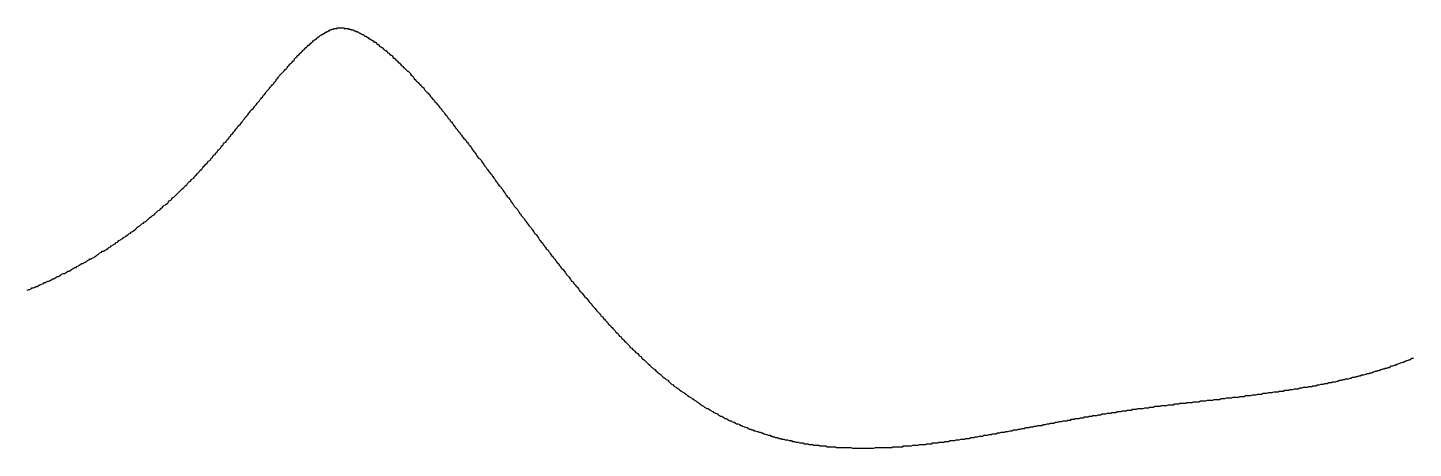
# Model space of a CAD drawing. Header units: millimetres. Extents: x 111 to 2999, y 81 to 1941.
# Drawn here: x 1029.74 to 1047.89, y 395.08 to 400.59 of the extents above; entities that cross this region are included whole.
import ezdxf

# ---------------------------------------------------------------- set-up
doc = ezdxf.new("R2010")
doc.units = ezdxf.units.MM

msp = doc.modelspace()

# ---------------------------------------------------------------- linework, layer by layer
msp.add_polyline3d([(1029.73, 397.153, 0), (1029.75, 397.163, 0), (1029.76, 397.163, 0), (1029.78, 397.173, 0), (1029.79, 397.183, 0), (1029.81, 397.183, 0), (1029.83, 397.193, 0), (1029.84, 397.203, 0), (1029.86, 397.203, 0), (1029.87, 397.213, 0), (1029.89, 397.223, 0), (1029.9, 397.223, 0), (1029.92, 397.233, 0), (1029.94, 397.243, 0), (1029.95, 397.253, 0), (1029.97, 397.253, 0), (1029.98, 397.263, 0), (1030, 397.273, 0), (1030.01, 397.273, 0), (1030.03, 397.283, 0), (1030.05, 397.293, 0), (1030.06, 397.303, 0), (1030.08, 397.303, 0), (1030.09, 397.313, 0), (1030.11, 397.323, 0), (1030.12, 397.333, 0), (1030.14, 397.333, 0), (1030.15, 397.343, 0), (1030.17, 397.353, 0), (1030.18, 397.363, 0), (1030.2, 397.373, 0), (1030.22, 397.373, 0), (1030.23, 397.383, 0), (1030.25, 397.393, 0), (1030.26, 397.403, 0), (1030.28, 397.403, 0), (1030.29, 397.413, 0), (1030.31, 397.423, 0), (1030.32, 397.433, 0), (1030.34, 397.443, 0), (1030.35, 397.453, 0), (1030.37, 397.453, 0), (1030.38, 397.463, 0), (1030.4, 397.473, 0), (1030.41, 397.483, 0), (1030.43, 397.493, 0), (1030.44, 397.503, 0), (1030.46, 397.503, 0), (1030.47, 397.513, 0), (1030.49, 397.523, 0), (1030.51, 397.533, 0), (1030.52, 397.543, 0), (1030.54, 397.553, 0), (1030.55, 397.563, 0), (1030.57, 397.563, 0), (1030.58, 397.573, 0), (1030.6, 397.583, 0), (1030.61, 397.593, 0), (1030.63, 397.603, 0), (1030.64, 397.613, 0), (1030.66, 397.623, 0), (1030.67, 397.633, 0), (1030.68, 397.643, 0), (1030.7, 397.653, 0), (1030.71, 397.663, 0), (1030.73, 397.663, 0), (1030.74, 397.673, 0), (1030.76, 397.683, 0), (1030.77, 397.693, 0), (1030.79, 397.703, 0), (1030.8, 397.713, 0), (1030.82, 397.723, 0), (1030.83, 397.733, 0), (1030.85, 397.743, 0), (1030.86, 397.753, 0), (1030.88, 397.763, 0), (1030.89, 397.773, 0), (1030.91, 397.783, 0), (1030.92, 397.793, 0), (1030.93, 397.803, 0), (1030.95, 397.813, 0), (1030.96, 397.823, 0), (1030.98, 397.833, 0), (1030.99, 397.843, 0), (1031.01, 397.853, 0), (1031.02, 397.863, 0), (1031.04, 397.873, 0), (1031.05, 397.883, 0), (1031.06, 397.893, 0), (1031.08, 397.903, 0), (1031.09, 397.913, 0), (1031.11, 397.923, 0), (1031.12, 397.933, 0), (1031.14, 397.943, 0), (1031.15, 397.953, 0), (1031.16, 397.973, 0), (1031.18, 397.983, 0), (1031.19, 397.993, 0), (1031.21, 398.003, 0), (1031.22, 398.013, 0), (1031.23, 398.023, 0), (1031.25, 398.033, 0), (1031.26, 398.043, 0), (1031.28, 398.053, 0), (1031.29, 398.063, 0), (1031.3, 398.073, 0), (1031.32, 398.093, 0), (1031.33, 398.103, 0), (1031.35, 398.113, 0), (1031.36, 398.123, 0), (1031.37, 398.133, 0), (1031.39, 398.143, 0), (1031.4, 398.153, 0), (1031.42, 398.173, 0), (1031.43, 398.183, 0), (1031.44, 398.193, 0), (1031.46, 398.203, 0), (1031.47, 398.213, 0), (1031.48, 398.223, 0), (1031.5, 398.243, 0), (1031.51, 398.253, 0), (1031.52, 398.263, 0), (1031.54, 398.273, 0), (1031.55, 398.283, 0), (1031.57, 398.293, 0), (1031.58, 398.313, 0), (1031.59, 398.323, 0), (1031.61, 398.333, 0), (1031.62, 398.343, 0), (1031.63, 398.363, 0), (1031.65, 398.373, 0), (1031.66, 398.383, 0), (1031.67, 398.393, 0), (1031.69, 398.413, 0), (1031.7, 398.423, 0), (1031.71, 398.433, 0), (1031.72, 398.443, 0), (1031.74, 398.463, 0), (1031.75, 398.473, 0), (1031.76, 398.483, 0), (1031.78, 398.493, 0), (1031.79, 398.513, 0), (1031.8, 398.523, 0), (1031.82, 398.533, 0), (1031.83, 398.553, 0), (1031.84, 398.563, 0), (1031.85, 398.573, 0), (1031.87, 398.583, 0), (1031.88, 398.603, 0), (1031.89, 398.613, 0), (1031.91, 398.623, 0), (1031.92, 398.643, 0), (1031.93, 398.653, 0), (1031.94, 398.663, 0), (1031.96, 398.683, 0), (1031.97, 398.693, 0), (1031.98, 398.703, 0), (1031.99, 398.723, 0), (1032.01, 398.733, 0), (1032.02, 398.743, 0), (1032.03, 398.763, 0), (1032.04, 398.773, 0), (1032.05, 398.783, 0), (1032.07, 398.803, 0), (1032.08, 398.813, 0), (1032.09, 398.823, 0), (1032.1, 398.843, 0), (1032.12, 398.853, 0), (1032.13, 398.863, 0), (1032.14, 398.883, 0), (1032.15, 398.893, 0), (1032.16, 398.903, 0), (1032.17, 398.923, 0), (1032.19, 398.933, 0), (1032.2, 398.943, 0), (1032.21, 398.963, 0), (1032.22, 398.973, 0), (1032.23, 398.993, 0), (1032.25, 399.003, 0), (1032.26, 399.013, 0), (1032.27, 399.033, 0), (1032.28, 399.043, 0), (1032.29, 399.053, 0), (1032.3, 399.073, 0), (1032.31, 399.083, 0), (1032.33, 399.093, 0), (1032.34, 399.113, 0), (1032.35, 399.123, 0), (1032.36, 399.133, 0), (1032.37, 399.153, 0), (1032.38, 399.163, 0), (1032.39, 399.173, 0), (1032.4, 399.193, 0), (1032.42, 399.203, 0), (1032.43, 399.223, 0), (1032.44, 399.233, 0), (1032.45, 399.243, 0), (1032.46, 399.263, 0), (1032.47, 399.273, 0), (1032.48, 399.283, 0), (1032.49, 399.303, 0), (1032.5, 399.313, 0), (1032.52, 399.323, 0), (1032.53, 399.343, 0), (1032.54, 399.353, 0), (1032.55, 399.363, 0), (1032.56, 399.383, 0), (1032.57, 399.393, 0), (1032.58, 399.403, 0), (1032.59, 399.423, 0), (1032.6, 399.433, 0), (1032.61, 399.443, 0), (1032.62, 399.453, 0), (1032.63, 399.473, 0), (1032.64, 399.483, 0), (1032.65, 399.493, 0), (1032.66, 399.513, 0), (1032.67, 399.523, 0), (1032.69, 399.533, 0), (1032.7, 399.553, 0), (1032.71, 399.563, 0), (1032.72, 399.573, 0), (1032.73, 399.583, 0), (1032.74, 399.603, 0), (1032.75, 399.613, 0), (1032.76, 399.623, 0), (1032.77, 399.633, 0), (1032.78, 399.653, 0), (1032.79, 399.663, 0), (1032.8, 399.673, 0), (1032.81, 399.683, 0), (1032.82, 399.703, 0), (1032.83, 399.713, 0), (1032.84, 399.723, 0), (1032.85, 399.733, 0), (1032.86, 399.753, 0), (1032.87, 399.763, 0), (1032.88, 399.773, 0), (1032.89, 399.783, 0), (1032.9, 399.793, 0), (1032.91, 399.813, 0), (1032.92, 399.823, 0), (1032.93, 399.833, 0), (1032.94, 399.843, 0), (1032.95, 399.853, 0), (1032.96, 399.863, 0), (1032.97, 399.883, 0), (1032.98, 399.893, 0), (1032.99, 399.903, 0), (1032.99, 399.913, 0), (1033, 399.923, 0), (1033.01, 399.933, 0), (1033.02, 399.943, 0), (1033.03, 399.963, 0), (1033.04, 399.973, 0), (1033.05, 399.983, 0), (1033.06, 399.993, 0), (1033.07, 400.003, 0), (1033.08, 400.013, 0), (1033.09, 400.023, 0), (1033.1, 400.033, 0), (1033.11, 400.043, 0), (1033.12, 400.053, 0), (1033.13, 400.063, 0), (1033.14, 400.073, 0), (1033.14, 400.083, 0), (1033.15, 400.093, 0), (1033.16, 400.103, 0), (1033.17, 400.113, 0), (1033.18, 400.123, 0), (1033.19, 400.133, 0), (1033.2, 400.143, 0), (1033.21, 400.153, 0), (1033.22, 400.163, 0), (1033.23, 400.173, 0), (1033.23, 400.183, 0), (1033.24, 400.193, 0), (1033.25, 400.203, 0), (1033.26, 400.213, 0), (1033.27, 400.223, 0), (1033.28, 400.233, 0), (1033.29, 400.243, 0), (1033.29, 400.243, 0), (1033.3, 400.253, 0), (1033.31, 400.263, 0), (1033.32, 400.273, 0), (1033.33, 400.283, 0), (1033.34, 400.293, 0), (1033.34, 400.293, 0), (1033.35, 400.303, 0), (1033.36, 400.313, 0), (1033.37, 400.323, 0), (1033.38, 400.333, 0), (1033.39, 400.333, 0), (1033.39, 400.343, 0), (1033.4, 400.353, 0), (1033.41, 400.363, 0), (1033.42, 400.363, 0), (1033.43, 400.373, 0), (1033.43, 400.383, 0), (1033.44, 400.383, 0), (1033.45, 400.393, 0), (1033.46, 400.403, 0), (1033.46, 400.403, 0), (1033.47, 400.413, 0), (1033.48, 400.423, 0), (1033.49, 400.423, 0), (1033.49, 400.433, 0), (1033.5, 400.433, 0), (1033.51, 400.443, 0), (1033.52, 400.443, 0), (1033.52, 400.453, 0), (1033.53, 400.463, 0), (1033.54, 400.463, 0), (1033.54, 400.473, 0), (1033.55, 400.473, 0), (1033.56, 400.483, 0), (1033.56, 400.483, 0), (1033.57, 400.493, 0), (1033.58, 400.493, 0), (1033.58, 400.493, 0), (1033.59, 400.503, 0), (1033.6, 400.503, 0), (1033.6, 400.513, 0), (1033.61, 400.513, 0), (1033.62, 400.513, 0), (1033.62, 400.523, 0), (1033.63, 400.523, 0), (1033.63, 400.533, 0), (1033.64, 400.533, 0), (1033.64, 400.533, 0), (1033.65, 400.533, 0), (1033.66, 400.543, 0), (1033.66, 400.543, 0), (1033.67, 400.543, 0), (1033.67, 400.553, 0), (1033.68, 400.553, 0), (1033.68, 400.553, 0), (1033.69, 400.553, 0), (1033.69, 400.563, 0), (1033.7, 400.563, 0), (1033.7, 400.563, 0), (1033.7, 400.563, 0), (1033.71, 400.563, 0), (1033.71, 400.563, 0), (1033.72, 400.573, 0), (1033.72, 400.573, 0), (1033.73, 400.573, 0), (1033.73, 400.573, 0), (1033.74, 400.573, 0), (1033.74, 400.573, 0), (1033.74, 400.573, 0), (1033.75, 400.583, 0), (1033.75, 400.583, 0), (1033.76, 400.583, 0), (1033.76, 400.583, 0), (1033.76, 400.583, 0), (1033.77, 400.583, 0), (1033.77, 400.583, 0), (1033.77, 400.583, 0), (1033.78, 400.583, 0), (1033.78, 400.583, 0), (1033.79, 400.583, 0), (1033.79, 400.583, 0), (1033.79, 400.593, 0), (1033.8, 400.593, 0), (1033.8, 400.593, 0), (1033.81, 400.593, 0), (1033.81, 400.593, 0), (1033.81, 400.593, 0), (1033.82, 400.593, 0), (1033.82, 400.593, 0), (1033.83, 400.593, 0), (1033.83, 400.593, 0), (1033.83, 400.593, 0), (1033.84, 400.593, 0), (1033.84, 400.593, 0), (1033.85, 400.593, 0), (1033.85, 400.593, 0), (1033.85, 400.593, 0), (1033.86, 400.593, 0), (1033.86, 400.593, 0), (1033.87, 400.593, 0), (1033.87, 400.593, 0), (1033.88, 400.593, 0), (1033.88, 400.593, 0), (1033.88, 400.583, 0), (1033.89, 400.583, 0), (1033.89, 400.583, 0), (1033.9, 400.583, 0), (1033.9, 400.583, 0), (1033.91, 400.583, 0), (1033.91, 400.583, 0), (1033.92, 400.583, 0), (1033.92, 400.583, 0), (1033.93, 400.583, 0), (1033.93, 400.583, 0), (1033.94, 400.583, 0), (1033.94, 400.573, 0), (1033.95, 400.573, 0), (1033.95, 400.573, 0), (1033.96, 400.573, 0), (1033.96, 400.573, 0), (1033.97, 400.573, 0), (1033.97, 400.563, 0), (1033.98, 400.563, 0), (1033.98, 400.563, 0), (1033.99, 400.563, 0), (1034, 400.563, 0), (1034, 400.563, 0), (1034.01, 400.553, 0), (1034.01, 400.553, 0), (1034.02, 400.553, 0), (1034.03, 400.553, 0), (1034.03, 400.543, 0), (1034.04, 400.543, 0), (1034.04, 400.543, 0), (1034.05, 400.543, 0), (1034.06, 400.533, 0), (1034.06, 400.533, 0), (1034.07, 400.533, 0), (1034.08, 400.523, 0), (1034.08, 400.523, 0), (1034.09, 400.523, 0), (1034.1, 400.513, 0), (1034.1, 400.513, 0), (1034.11, 400.513, 0), (1034.12, 400.503, 0), (1034.12, 400.503, 0), (1034.13, 400.503, 0), (1034.14, 400.493, 0), (1034.14, 400.493, 0), (1034.15, 400.483, 0), (1034.16, 400.483, 0), (1034.17, 400.483, 0), (1034.17, 400.473, 0), (1034.18, 400.473, 0), (1034.19, 400.463, 0), (1034.2, 400.463, 0), (1034.2, 400.453, 0), (1034.21, 400.453, 0), (1034.22, 400.443, 0), (1034.23, 400.443, 0), (1034.23, 400.433, 0), (1034.24, 400.433, 0), (1034.25, 400.423, 0), (1034.26, 400.423, 0), (1034.26, 400.413, 0), (1034.27, 400.413, 0), (1034.28, 400.403, 0), (1034.29, 400.403, 0), (1034.3, 400.393, 0), (1034.3, 400.393, 0), (1034.31, 400.383, 0), (1034.32, 400.373, 0), (1034.33, 400.373, 0), (1034.34, 400.363, 0), (1034.34, 400.353, 0), (1034.35, 400.353, 0), (1034.36, 400.343, 0), (1034.37, 400.333, 0), (1034.38, 400.333, 0), (1034.39, 400.323, 0), (1034.39, 400.313, 0), (1034.4, 400.313, 0), (1034.41, 400.303, 0), (1034.42, 400.293, 0), (1034.43, 400.293, 0), (1034.44, 400.283, 0), (1034.45, 400.273, 0), (1034.45, 400.263, 0), (1034.46, 400.263, 0), (1034.47, 400.253, 0), (1034.48, 400.243, 0), (1034.49, 400.233, 0), (1034.5, 400.233, 0), (1034.51, 400.223, 0), (1034.52, 400.213, 0), (1034.52, 400.203, 0), (1034.53, 400.193, 0), (1034.54, 400.193, 0), (1034.55, 400.183, 0), (1034.56, 400.173, 0), (1034.57, 400.163, 0), (1034.58, 400.153, 0), (1034.59, 400.143, 0), (1034.6, 400.133, 0), (1034.61, 400.133, 0), (1034.61, 400.123, 0), (1034.62, 400.113, 0), (1034.63, 400.103, 0), (1034.64, 400.093, 0), (1034.65, 400.083, 0), (1034.66, 400.073, 0), (1034.67, 400.063, 0), (1034.68, 400.053, 0), (1034.69, 400.043, 0), (1034.7, 400.033, 0), (1034.71, 400.023, 0), (1034.72, 400.023, 0), (1034.73, 400.013, 0), (1034.74, 400.003, 0), (1034.75, 399.993, 0), (1034.75, 399.983, 0), (1034.76, 399.973, 0), (1034.77, 399.963, 0), (1034.78, 399.953, 0), (1034.79, 399.943, 0), (1034.8, 399.923, 0), (1034.81, 399.913, 0), (1034.82, 399.903, 0), (1034.83, 399.893, 0), (1034.84, 399.883, 0), (1034.85, 399.873, 0), (1034.86, 399.863, 0), (1034.87, 399.853, 0), (1034.88, 399.843, 0), (1034.89, 399.833, 0), (1034.9, 399.823, 0), (1034.91, 399.813, 0), (1034.92, 399.803, 0), (1034.93, 399.793, 0), (1034.94, 399.773, 0), (1034.95, 399.763, 0), (1034.96, 399.753, 0), (1034.97, 399.743, 0), (1034.98, 399.733, 0), (1034.99, 399.723, 0), (1035, 399.713, 0), (1035.01, 399.693, 0), (1035.02, 399.683, 0), (1035.03, 399.673, 0), (1035.04, 399.663, 0), (1035.05, 399.653, 0), (1035.06, 399.643, 0), (1035.07, 399.623, 0), (1035.08, 399.613, 0), (1035.09, 399.603, 0), (1035.1, 399.593, 0), (1035.11, 399.583, 0), (1035.12, 399.563, 0), (1035.13, 399.553, 0), (1035.14, 399.543, 0), (1035.15, 399.533, 0), (1035.16, 399.513, 0), (1035.17, 399.503, 0), (1035.18, 399.493, 0), (1035.19, 399.483, 0), (1035.2, 399.463, 0), (1035.21, 399.453, 0), (1035.22, 399.443, 0), (1035.23, 399.433, 0), (1035.24, 399.413, 0), (1035.25, 399.403, 0), (1035.26, 399.393, 0), (1035.27, 399.373, 0), (1035.28, 399.363, 0), (1035.29, 399.353, 0), (1035.3, 399.343, 0), (1035.31, 399.323, 0), (1035.32, 399.313, 0), (1035.33, 399.303, 0), (1035.34, 399.283, 0), (1035.35, 399.273, 0), (1035.36, 399.263, 0), (1035.37, 399.243, 0), (1035.38, 399.233, 0), (1035.39, 399.223, 0), (1035.4, 399.203, 0), (1035.41, 399.193, 0), (1035.42, 399.183, 0), (1035.43, 399.163, 0), (1035.44, 399.153, 0), (1035.45, 399.143, 0), (1035.47, 399.123, 0), (1035.48, 399.113, 0), (1035.49, 399.093, 0), (1035.5, 399.083, 0), (1035.51, 399.073, 0), (1035.52, 399.053, 0), (1035.53, 399.043, 0), (1035.54, 399.033, 0), (1035.55, 399.013, 0), (1035.56, 399.003, 0), (1035.57, 398.983, 0), (1035.58, 398.973, 0), (1035.59, 398.963, 0), (1035.6, 398.943, 0), (1035.61, 398.933, 0), (1035.62, 398.913, 0), (1035.63, 398.903, 0), (1035.64, 398.883, 0), (1035.66, 398.873, 0), (1035.67, 398.863, 0), (1035.68, 398.843, 0), (1035.69, 398.833, 0), (1035.7, 398.813, 0), (1035.71, 398.803, 0), (1035.72, 398.783, 0), (1035.73, 398.773, 0), (1035.74, 398.763, 0), (1035.75, 398.743, 0), (1035.76, 398.733, 0), (1035.77, 398.713, 0), (1035.78, 398.703, 0), (1035.8, 398.683, 0), (1035.81, 398.673, 0), (1035.82, 398.653, 0), (1035.83, 398.643, 0), (1035.84, 398.623, 0), (1035.85, 398.613, 0), (1035.86, 398.603, 0), (1035.87, 398.583, 0), (1035.88, 398.573, 0), (1035.89, 398.553, 0), (1035.9, 398.543, 0), (1035.91, 398.523, 0), (1035.93, 398.513, 0), (1035.94, 398.493, 0), (1035.95, 398.483, 0), (1035.96, 398.463, 0), (1035.97, 398.453, 0), (1035.98, 398.433, 0), (1035.99, 398.423, 0), (1036, 398.403, 0), (1036.01, 398.393, 0), (1036.02, 398.373, 0), (1036.04, 398.363, 0), (1036.05, 398.343, 0), (1036.06, 398.333, 0), (1036.07, 398.313, 0), (1036.08, 398.303, 0), (1036.09, 398.283, 0), (1036.1, 398.273, 0), (1036.11, 398.253, 0), (1036.12, 398.243, 0), (1036.14, 398.223, 0), (1036.15, 398.213, 0), (1036.16, 398.193, 0), (1036.17, 398.183, 0), (1036.18, 398.163, 0), (1036.19, 398.153, 0), (1036.2, 398.133, 0), (1036.21, 398.123, 0), (1036.23, 398.103, 0), (1036.24, 398.093, 0), (1036.25, 398.073, 0), (1036.26, 398.063, 0), (1036.27, 398.043, 0), (1036.28, 398.033, 0), (1036.29, 398.013, 0), (1036.3, 398.003, 0), (1036.32, 397.983, 0), (1036.33, 397.973, 0), (1036.34, 397.953, 0), (1036.35, 397.943, 0), (1036.36, 397.923, 0), (1036.37, 397.913, 0), (1036.38, 397.893, 0), (1036.4, 397.883, 0), (1036.41, 397.863, 0), (1036.42, 397.853, 0), (1036.43, 397.833, 0), (1036.44, 397.813, 0), (1036.45, 397.803, 0), (1036.46, 397.783, 0), (1036.48, 397.773, 0), (1036.49, 397.753, 0), (1036.5, 397.743, 0), (1036.51, 397.723, 0), (1036.52, 397.713, 0), (1036.53, 397.693, 0), (1036.55, 397.683, 0), (1036.56, 397.663, 0), (1036.57, 397.653, 0), (1036.58, 397.633, 0), (1036.59, 397.623, 0), (1036.6, 397.603, 0), (1036.62, 397.593, 0), (1036.63, 397.573, 0), (1036.64, 397.563, 0), (1036.65, 397.543, 0), (1036.66, 397.533, 0), (1036.67, 397.513, 0), (1036.69, 397.503, 0), (1036.7, 397.483, 0), (1036.71, 397.473, 0), (1036.72, 397.453, 0), (1036.73, 397.443, 0), (1036.75, 397.423, 0), (1036.76, 397.413, 0), (1036.77, 397.393, 0), (1036.78, 397.383, 0), (1036.79, 397.363, 0), (1036.8, 397.353, 0), (1036.82, 397.333, 0), (1036.83, 397.323, 0), (1036.84, 397.303, 0), (1036.85, 397.293, 0), (1036.86, 397.273, 0), (1036.88, 397.263, 0), (1036.89, 397.243, 0), (1036.9, 397.233, 0), (1036.91, 397.223, 0), (1036.92, 397.203, 0), (1036.94, 397.193, 0), (1036.95, 397.173, 0), (1036.96, 397.163, 0), (1036.97, 397.143, 0), (1036.98, 397.133, 0), (1037, 397.113, 0), (1037.01, 397.103, 0), (1037.02, 397.083, 0), (1037.03, 397.073, 0), (1037.05, 397.053, 0), (1037.06, 397.043, 0), (1037.07, 397.033, 0), (1037.08, 397.013, 0), (1037.09, 397.003, 0), (1037.11, 396.983, 0), (1037.12, 396.973, 0), (1037.13, 396.953, 0), (1037.14, 396.943, 0), (1037.16, 396.923, 0), (1037.17, 396.913, 0), (1037.18, 396.903, 0), (1037.19, 396.883, 0), (1037.2, 396.873, 0), (1037.22, 396.853, 0), (1037.23, 396.843, 0), (1037.24, 396.833, 0), (1037.25, 396.813, 0), (1037.27, 396.803, 0), (1037.28, 396.783, 0), (1037.29, 396.773, 0), (1037.3, 396.763, 0), (1037.32, 396.743, 0), (1037.33, 396.733, 0), (1037.34, 396.713, 0), (1037.35, 396.703, 0), (1037.37, 396.693, 0), (1037.38, 396.673, 0), (1037.39, 396.663, 0), (1037.4, 396.653, 0), (1037.42, 396.633, 0), (1037.43, 396.623, 0), (1037.44, 396.603, 0), (1037.46, 396.593, 0), (1037.47, 396.583, 0), (1037.48, 396.563, 0), (1037.49, 396.553, 0), (1037.51, 396.543, 0), (1037.52, 396.523, 0), (1037.53, 396.513, 0), (1037.54, 396.503, 0), (1037.56, 396.483, 0), (1037.57, 396.473, 0), (1037.58, 396.463, 0), (1037.6, 396.443, 0), (1037.61, 396.433, 0), (1037.62, 396.423, 0), (1037.63, 396.403, 0), (1037.65, 396.393, 0), (1037.66, 396.383, 0), (1037.67, 396.373, 0), (1037.69, 396.353, 0), (1037.7, 396.343, 0), (1037.71, 396.333, 0), (1037.73, 396.323, 0), (1037.74, 396.303, 0), (1037.75, 396.293, 0), (1037.77, 396.283, 0), (1037.78, 396.263, 0), (1037.79, 396.253, 0), (1037.81, 396.243, 0), (1037.82, 396.233, 0), (1037.83, 396.223, 0), (1037.85, 396.203, 0), (1037.86, 396.193, 0), (1037.87, 396.183, 0), (1037.89, 396.173, 0), (1037.9, 396.153, 0), (1037.91, 396.143, 0), (1037.93, 396.133, 0), (1037.94, 396.123, 0), (1037.95, 396.113, 0), (1037.97, 396.093, 0), (1037.98, 396.083, 0), (1037.99, 396.073, 0), (1038.01, 396.063, 0), (1038.02, 396.053, 0), (1038.03, 396.043, 0), (1038.05, 396.023, 0), (1038.06, 396.013, 0), (1038.08, 396.003, 0), (1038.09, 395.993, 0), (1038.1, 395.983, 0), (1038.12, 395.973, 0), (1038.13, 395.963, 0), (1038.14, 395.953, 0), (1038.16, 395.933, 0), (1038.17, 395.923, 0), (1038.19, 395.913, 0), (1038.2, 395.903, 0), (1038.21, 395.893, 0), (1038.23, 395.883, 0), (1038.24, 395.873, 0), (1038.26, 395.863, 0), (1038.27, 395.853, 0), (1038.28, 395.843, 0), (1038.3, 395.833, 0), (1038.31, 395.823, 0), (1038.33, 395.813, 0), (1038.34, 395.803, 0), (1038.36, 395.793, 0), (1038.37, 395.783, 0), (1038.38, 395.773, 0), (1038.4, 395.763, 0), (1038.41, 395.753, 0), (1038.43, 395.743, 0), (1038.44, 395.733, 0), (1038.46, 395.723, 0), (1038.47, 395.713, 0), (1038.49, 395.703, 0), (1038.5, 395.693, 0), (1038.52, 395.683, 0), (1038.53, 395.673, 0), (1038.54, 395.663, 0), (1038.56, 395.653, 0), (1038.57, 395.643, 0), (1038.59, 395.633, 0), (1038.6, 395.623, 0), (1038.62, 395.613, 0), (1038.63, 395.603, 0), (1038.65, 395.603, 0), (1038.66, 395.593, 0), (1038.68, 395.583, 0), (1038.69, 395.573, 0), (1038.71, 395.563, 0), (1038.72, 395.553, 0), (1038.74, 395.543, 0), (1038.75, 395.543, 0), (1038.77, 395.533, 0), (1038.78, 395.523, 0), (1038.8, 395.513, 0), (1038.81, 395.503, 0), (1038.83, 395.503, 0), (1038.84, 395.493, 0), (1038.86, 395.483, 0), (1038.87, 395.473, 0), (1038.89, 395.473, 0), (1038.9, 395.463, 0), (1038.92, 395.453, 0), (1038.93, 395.443, 0), (1038.95, 395.443, 0), (1038.96, 395.433, 0), (1038.98, 395.423, 0), (1038.99, 395.423, 0), (1039.01, 395.413, 0), (1039.02, 395.403, 0), (1039.04, 395.403, 0), (1039.06, 395.393, 0), (1039.07, 395.383, 0), (1039.09, 395.383, 0), (1039.1, 395.373, 0), (1039.12, 395.363, 0), (1039.13, 395.363, 0), (1039.15, 395.353, 0), (1039.16, 395.353, 0), (1039.18, 395.343, 0), (1039.19, 395.333, 0), (1039.21, 395.333, 0), (1039.22, 395.323, 0), (1039.24, 395.323, 0), (1039.25, 395.313, 0), (1039.27, 395.313, 0), (1039.29, 395.303, 0), (1039.3, 395.303, 0), (1039.32, 395.293, 0), (1039.33, 395.293, 0), (1039.35, 395.283, 0), (1039.36, 395.283, 0), (1039.38, 395.273, 0), (1039.39, 395.273, 0), (1039.41, 395.263, 0), (1039.42, 395.263, 0), (1039.44, 395.253, 0), (1039.46, 395.253, 0), (1039.47, 395.243, 0), (1039.49, 395.243, 0), (1039.5, 395.233, 0), (1039.52, 395.233, 0), (1039.53, 395.223, 0), (1039.55, 395.223, 0), (1039.56, 395.223, 0), (1039.58, 395.213, 0), (1039.6, 395.213, 0), (1039.61, 395.203, 0), (1039.63, 395.203, 0), (1039.64, 395.203, 0), (1039.66, 395.193, 0), (1039.67, 395.193, 0), (1039.69, 395.193, 0), (1039.71, 395.183, 0), (1039.72, 395.183, 0), (1039.74, 395.183, 0), (1039.75, 395.173, 0), (1039.77, 395.173, 0), (1039.78, 395.173, 0), (1039.8, 395.163, 0), (1039.81, 395.163, 0), (1039.83, 395.163, 0), (1039.85, 395.153, 0), (1039.86, 395.153, 0), (1039.88, 395.153, 0), (1039.89, 395.153, 0), (1039.91, 395.143, 0), (1039.92, 395.143, 0), (1039.94, 395.143, 0), (1039.96, 395.143, 0), (1039.97, 395.133, 0), (1039.99, 395.133, 0), (1040, 395.133, 0), (1040.02, 395.133, 0), (1040.03, 395.123, 0), (1040.05, 395.123, 0), (1040.07, 395.123, 0), (1040.08, 395.123, 0), (1040.1, 395.123, 0), (1040.11, 395.113, 0), (1040.13, 395.113, 0), (1040.14, 395.113, 0), (1040.16, 395.113, 0), (1040.18, 395.113, 0), (1040.19, 395.113, 0), (1040.21, 395.103, 0), (1040.22, 395.103, 0), (1040.24, 395.103, 0), (1040.25, 395.103, 0), (1040.27, 395.103, 0), (1040.29, 395.103, 0), (1040.3, 395.103, 0), (1040.32, 395.103, 0), (1040.33, 395.093, 0), (1040.35, 395.093, 0), (1040.36, 395.093, 0), (1040.38, 395.093, 0), (1040.4, 395.093, 0), (1040.41, 395.093, 0), (1040.43, 395.093, 0), (1040.44, 395.093, 0), (1040.46, 395.093, 0), (1040.47, 395.093, 0), (1040.49, 395.093, 0), (1040.51, 395.093, 0), (1040.52, 395.093, 0), (1040.54, 395.083, 0), (1040.55, 395.083, 0), (1040.57, 395.083, 0), (1040.58, 395.083, 0), (1040.6, 395.083, 0), (1040.62, 395.083, 0), (1040.63, 395.083, 0), (1040.65, 395.083, 0), (1040.66, 395.083, 0), (1040.68, 395.083, 0), (1040.69, 395.083, 0), (1040.71, 395.083, 0), (1040.73, 395.083, 0), (1040.74, 395.083, 0), (1040.76, 395.083, 0), (1040.77, 395.083, 0), (1040.79, 395.083, 0), (1040.8, 395.083, 0), (1040.82, 395.083, 0), (1040.84, 395.093, 0), (1040.85, 395.093, 0), (1040.87, 395.093, 0), (1040.88, 395.093, 0), (1040.9, 395.093, 0), (1040.91, 395.093, 0), (1040.93, 395.093, 0), (1040.95, 395.093, 0), (1040.96, 395.093, 0), (1040.98, 395.093, 0), (1040.99, 395.093, 0), (1041.01, 395.093, 0), (1041.03, 395.093, 0), (1041.04, 395.093, 0), (1041.06, 395.093, 0), (1041.07, 395.103, 0), (1041.09, 395.103, 0), (1041.1, 395.103, 0), (1041.12, 395.103, 0), (1041.14, 395.103, 0), (1041.15, 395.103, 0), (1041.17, 395.103, 0), (1041.18, 395.103, 0), (1041.2, 395.103, 0), (1041.21, 395.113, 0), (1041.23, 395.113, 0), (1041.25, 395.113, 0), (1041.26, 395.113, 0), (1041.28, 395.113, 0), (1041.29, 395.113, 0), (1041.31, 395.113, 0), (1041.33, 395.123, 0), (1041.34, 395.123, 0), (1041.36, 395.123, 0), (1041.37, 395.123, 0), (1041.39, 395.123, 0), (1041.4, 395.123, 0), (1041.42, 395.133, 0), (1041.44, 395.133, 0), (1041.45, 395.133, 0), (1041.47, 395.133, 0), (1041.48, 395.133, 0), (1041.5, 395.133, 0), (1041.51, 395.143, 0), (1041.53, 395.143, 0), (1041.55, 395.143, 0), (1041.56, 395.143, 0), (1041.58, 395.143, 0), (1041.59, 395.153, 0), (1041.61, 395.153, 0), (1041.63, 395.153, 0), (1041.64, 395.153, 0), (1041.66, 395.153, 0), (1041.67, 395.163, 0), (1041.69, 395.163, 0), (1041.7, 395.163, 0), (1041.72, 395.163, 0), (1041.74, 395.163, 0), (1041.75, 395.173, 0), (1041.77, 395.173, 0), (1041.78, 395.173, 0), (1041.8, 395.173, 0), (1041.82, 395.183, 0), (1041.83, 395.183, 0), (1041.85, 395.183, 0), (1041.86, 395.183, 0), (1041.88, 395.183, 0), (1041.9, 395.193, 0), (1041.91, 395.193, 0), (1041.93, 395.193, 0), (1041.94, 395.193, 0), (1041.96, 395.203, 0), (1041.97, 395.203, 0), (1041.99, 395.203, 0), (1042.01, 395.203, 0), (1042.02, 395.213, 0), (1042.04, 395.213, 0), (1042.05, 395.213, 0), (1042.07, 395.213, 0), (1042.09, 395.223, 0), (1042.1, 395.223, 0), (1042.12, 395.223, 0), (1042.13, 395.223, 0), (1042.15, 395.233, 0), (1042.17, 395.233, 0), (1042.18, 395.233, 0), (1042.2, 395.243, 0), (1042.21, 395.243, 0), (1042.23, 395.243, 0), (1042.25, 395.243, 0), (1042.26, 395.253, 0), (1042.28, 395.253, 0), (1042.29, 395.253, 0), (1042.31, 395.253, 0), (1042.33, 395.263, 0), (1042.34, 395.263, 0), (1042.36, 395.263, 0), (1042.37, 395.273, 0), (1042.39, 395.273, 0), (1042.41, 395.273, 0), (1042.42, 395.273, 0), (1042.44, 395.283, 0), (1042.45, 395.283, 0), (1042.47, 395.283, 0), (1042.49, 395.293, 0), (1042.5, 395.293, 0), (1042.52, 395.293, 0), (1042.53, 395.293, 0), (1042.55, 395.303, 0), (1042.57, 395.303, 0), (1042.58, 395.303, 0), (1042.6, 395.313, 0), (1042.62, 395.313, 0), (1042.63, 395.313, 0), (1042.65, 395.323, 0), (1042.66, 395.323, 0), (1042.68, 395.323, 0), (1042.7, 395.323, 0), (1042.71, 395.333, 0), (1042.73, 395.333, 0), (1042.74, 395.333, 0), (1042.76, 395.343, 0), (1042.78, 395.343, 0), (1042.79, 395.343, 0), (1042.81, 395.353, 0), (1042.83, 395.353, 0), (1042.84, 395.353, 0), (1042.86, 395.353, 0), (1042.87, 395.363, 0), (1042.89, 395.363, 0), (1042.91, 395.363, 0), (1042.92, 395.373, 0), (1042.94, 395.373, 0), (1042.95, 395.373, 0), (1042.97, 395.383, 0), (1042.99, 395.383, 0), (1043, 395.383, 0), (1043.02, 395.383, 0), (1043.04, 395.393, 0), (1043.05, 395.393, 0), (1043.07, 395.393, 0), (1043.09, 395.403, 0), (1043.1, 395.403, 0), (1043.12, 395.403, 0), (1043.13, 395.413, 0), (1043.15, 395.413, 0), (1043.17, 395.413, 0), (1043.18, 395.413, 0), (1043.2, 395.423, 0), (1043.22, 395.423, 0), (1043.23, 395.423, 0), (1043.25, 395.433, 0), (1043.26, 395.433, 0), (1043.28, 395.433, 0), (1043.3, 395.443, 0), (1043.31, 395.443, 0), (1043.33, 395.443, 0), (1043.35, 395.443, 0), (1043.36, 395.453, 0), (1043.38, 395.453, 0), (1043.4, 395.453, 0), (1043.41, 395.463, 0), (1043.43, 395.463, 0), (1043.45, 395.463, 0), (1043.46, 395.473, 0), (1043.48, 395.473, 0), (1043.5, 395.473, 0), (1043.51, 395.473, 0), (1043.53, 395.483, 0), (1043.54, 395.483, 0), (1043.56, 395.483, 0), (1043.58, 395.493, 0), (1043.59, 395.493, 0), (1043.61, 395.493, 0), (1043.63, 395.493, 0), (1043.64, 395.503, 0), (1043.66, 395.503, 0), (1043.68, 395.503, 0), (1043.69, 395.513, 0), (1043.71, 395.513, 0), (1043.73, 395.513, 0), (1043.74, 395.513, 0), (1043.76, 395.523, 0), (1043.78, 395.523, 0), (1043.79, 395.523, 0), (1043.81, 395.533, 0), (1043.83, 395.533, 0), (1043.84, 395.533, 0), (1043.86, 395.533, 0), (1043.88, 395.543, 0), (1043.89, 395.543, 0), (1043.91, 395.543, 0), (1043.93, 395.543, 0), (1043.94, 395.553, 0), (1043.96, 395.553, 0), (1043.98, 395.553, 0), (1043.99, 395.553, 0), (1044.01, 395.563, 0), (1044.03, 395.563, 0), (1044.04, 395.563, 0), (1044.06, 395.563, 0), (1044.08, 395.573, 0), (1044.09, 395.573, 0), (1044.11, 395.573, 0), (1044.13, 395.573, 0), (1044.14, 395.583, 0), (1044.16, 395.583, 0), (1044.18, 395.583, 0), (1044.2, 395.583, 0), (1044.21, 395.593, 0), (1044.23, 395.593, 0), (1044.25, 395.593, 0), (1044.26, 395.593, 0), (1044.28, 395.603, 0), (1044.3, 395.603, 0), (1044.31, 395.603, 0), (1044.33, 395.603, 0), (1044.35, 395.603, 0), (1044.37, 395.613, 0), (1044.38, 395.613, 0), (1044.4, 395.613, 0), (1044.42, 395.613, 0), (1044.43, 395.623, 0), (1044.45, 395.623, 0), (1044.47, 395.623, 0), (1044.49, 395.623, 0), (1044.5, 395.633, 0), (1044.52, 395.633, 0), (1044.54, 395.633, 0), (1044.56, 395.633, 0), (1044.57, 395.633, 0), (1044.59, 395.643, 0), (1044.61, 395.643, 0), (1044.63, 395.643, 0), (1044.64, 395.643, 0), (1044.66, 395.643, 0), (1044.68, 395.653, 0), (1044.69, 395.653, 0), (1044.71, 395.653, 0), (1044.73, 395.653, 0), (1044.75, 395.653, 0), (1044.76, 395.663, 0), (1044.78, 395.663, 0), (1044.8, 395.663, 0), (1044.82, 395.663, 0), (1044.83, 395.673, 0), (1044.85, 395.673, 0), (1044.87, 395.673, 0), (1044.89, 395.673, 0), (1044.91, 395.673, 0), (1044.92, 395.683, 0), (1044.94, 395.683, 0), (1044.96, 395.683, 0), (1044.98, 395.683, 0), (1044.99, 395.683, 0), (1045.01, 395.693, 0), (1045.03, 395.693, 0), (1045.05, 395.693, 0), (1045.06, 395.693, 0), (1045.08, 395.693, 0), (1045.1, 395.703, 0), (1045.12, 395.703, 0), (1045.14, 395.703, 0), (1045.15, 395.703, 0), (1045.17, 395.703, 0), (1045.19, 395.713, 0), (1045.21, 395.713, 0), (1045.22, 395.713, 0), (1045.24, 395.713, 0), (1045.26, 395.713, 0), (1045.28, 395.723, 0), (1045.3, 395.723, 0), (1045.31, 395.723, 0), (1045.33, 395.723, 0), (1045.35, 395.723, 0), (1045.37, 395.733, 0), (1045.38, 395.733, 0), (1045.4, 395.733, 0), (1045.42, 395.733, 0), (1045.44, 395.743, 0), (1045.46, 395.743, 0), (1045.47, 395.743, 0), (1045.49, 395.743, 0), (1045.51, 395.743, 0), (1045.53, 395.753, 0), (1045.54, 395.753, 0), (1045.56, 395.753, 0), (1045.58, 395.753, 0), (1045.6, 395.753, 0), (1045.62, 395.763, 0), (1045.63, 395.763, 0), (1045.65, 395.763, 0), (1045.67, 395.763, 0), (1045.69, 395.773, 0), (1045.71, 395.773, 0), (1045.72, 395.773, 0), (1045.74, 395.773, 0), (1045.76, 395.773, 0), (1045.78, 395.783, 0), (1045.79, 395.783, 0), (1045.81, 395.783, 0), (1045.83, 395.783, 0), (1045.85, 395.793, 0), (1045.87, 395.793, 0), (1045.88, 395.793, 0), (1045.9, 395.793, 0), (1045.92, 395.803, 0), (1045.94, 395.803, 0), (1045.96, 395.803, 0), (1045.97, 395.803, 0), (1045.99, 395.813, 0), (1046.01, 395.813, 0), (1046.03, 395.813, 0), (1046.04, 395.813, 0), (1046.06, 395.823, 0), (1046.08, 395.823, 0), (1046.1, 395.823, 0), (1046.12, 395.823, 0), (1046.13, 395.833, 0), (1046.15, 395.833, 0), (1046.17, 395.833, 0), (1046.19, 395.833, 0), (1046.2, 395.843, 0), (1046.22, 395.843, 0), (1046.24, 395.843, 0), (1046.26, 395.843, 0), (1046.27, 395.853, 0), (1046.29, 395.853, 0), (1046.31, 395.853, 0), (1046.33, 395.863, 0), (1046.34, 395.863, 0), (1046.36, 395.863, 0), (1046.38, 395.863, 0), (1046.4, 395.873, 0), (1046.42, 395.873, 0), (1046.43, 395.873, 0), (1046.45, 395.883, 0), (1046.47, 395.883, 0), (1046.49, 395.883, 0), (1046.5, 395.883, 0), (1046.52, 395.893, 0), (1046.54, 395.893, 0), (1046.56, 395.893, 0), (1046.57, 395.903, 0), (1046.59, 395.903, 0), (1046.61, 395.903, 0), (1046.63, 395.913, 0), (1046.64, 395.913, 0), (1046.66, 395.913, 0), (1046.68, 395.923, 0), (1046.7, 395.923, 0), (1046.71, 395.923, 0), (1046.73, 395.933, 0), (1046.75, 395.933, 0), (1046.76, 395.933, 0), (1046.78, 395.943, 0), (1046.8, 395.943, 0), (1046.82, 395.943, 0), (1046.83, 395.953, 0), (1046.85, 395.953, 0), (1046.87, 395.953, 0), (1046.89, 395.963, 0), (1046.9, 395.963, 0), (1046.92, 395.973, 0), (1046.94, 395.973, 0), (1046.95, 395.973, 0), (1046.97, 395.983, 0), (1046.99, 395.983, 0), (1047, 395.993, 0), (1047.02, 395.993, 0), (1047.04, 395.993, 0), (1047.06, 396.003, 0), (1047.07, 396.003, 0), (1047.09, 396.013, 0), (1047.11, 396.013, 0), (1047.12, 396.013, 0), (1047.14, 396.023, 0), (1047.16, 396.023, 0), (1047.17, 396.033, 0), (1047.19, 396.033, 0), (1047.21, 396.043, 0), (1047.22, 396.043, 0), (1047.24, 396.043, 0), (1047.26, 396.053, 0), (1047.27, 396.053, 0), (1047.29, 396.063, 0), (1047.31, 396.063, 0), (1047.32, 396.073, 0), (1047.34, 396.073, 0), (1047.36, 396.083, 0), (1047.37, 396.083, 0), (1047.39, 396.093, 0), (1047.41, 396.093, 0), (1047.42, 396.103, 0), (1047.44, 396.103, 0), (1047.46, 396.113, 0), (1047.47, 396.113, 0), (1047.49, 396.123, 0), (1047.51, 396.123, 0), (1047.52, 396.133, 0), (1047.54, 396.133, 0), (1047.56, 396.143, 0), (1047.57, 396.143, 0), (1047.59, 396.153, 0), (1047.6, 396.163, 0), (1047.62, 396.163, 0), (1047.64, 396.173, 0), (1047.65, 396.173, 0), (1047.67, 396.183, 0), (1047.68, 396.183, 0), (1047.7, 396.193, 0), (1047.72, 396.203, 0), (1047.73, 396.203, 0), (1047.75, 396.213, 0), (1047.76, 396.213, 0), (1047.78, 396.223, 0), (1047.8, 396.233, 0), (1047.81, 396.233, 0), (1047.83, 396.243, 0), (1047.84, 396.243, 0), (1047.86, 396.253, 0), (1047.87, 396.263, 0), (1047.89, 396.263, 0)])

doc.saveas('drawing.dxf')
